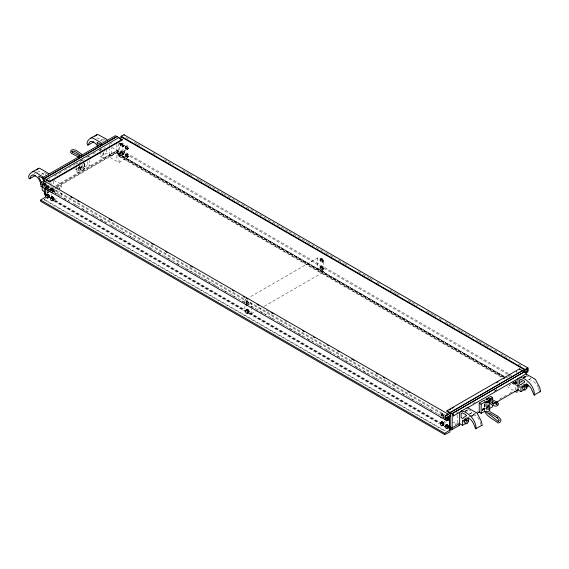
<?xml version="1.0" encoding="UTF-8"?>
<svg xmlns="http://www.w3.org/2000/svg" width="569" height="569" viewBox="0 0 569 569"><rect width="100%" height="100%" fill="white"/><g stroke="black" fill="none" stroke-linecap="round" stroke-linejoin="round"><path stroke-width="0.43" stroke-dasharray="2.85 2.13" d="M457.753 415.185L457.753 422.241L458.18 423.144M487.092 403.421L487.142 409.772M488.607 409.36L488.615 404.403M82.825 164.533L82.448 168.595L83.273 168.481L79.07 166.105M84.383 163.452L84.354 168.481L83.216 170.074L81.979 169.811L77.526 166.916M444.631 422.475L444.645 420.854M84.731 163.282L84.731 169.1L83.942 167.528L81.395 167.407L80.421 167.969M484.688 403.727L484.674 410.441L484.674 403.784M469.717 413.94L471.907 412.681L472.035 412.091L471.431 411.209L468.507 409.524M528.821 379.822L530.28 378.975L530.187 377.88L526.88 375.817L523.48 377.489M465.108 411.188L468.024 409.502L467.021 410.135L466.921 412.191M526.403 375.803L525.4 376.436L525.301 378.485M43.265 184.441L43.699 182.286M51.338 190.594L53.706 188.972M118.757 142.599C120.813 144.974 127.484 145.173 126.802 149.398L126.496 149.668C122.89 146.702 124.298 153.253 124.888 154.853L126.567 155.878L126.859 157.656L118.985 162.45L110.208 157.641A1.181 0.683 60 0 1 109.376 156.198L109.44 155.017L110.82 156.155L111.247 155.75L111.247 147.812M111.133 156.077L118.757 151.418L57.348 187.101M44.339 186.39L44.93 184.157L44.339 183.68L42.618 185.017M45.84 187.258L46.43 185.017L44.339 183.68M53.586 189.292L51.9 188.232L51.829 189.42A1.181 0.683 60 0 0 52.668 190.864L61.445 195.672L61.523 193.432L59.845 192.407L59.325 191.355M118.637 151.738L116.944 150.678L116.88 151.866A1.181 0.683 60 0 0 117.712 153.31L126.496 158.118M250.516 313.761L251.228 313.789L251.555 313.156L251.555 309.109M317.765 257.878L317.765 268.433L323.782 271.904L323.782 261.349L317.765 257.878L249.798 297.118M46.196 187.059L45.598 187.905L47.277 186.426L48.472 187.116L49.062 188.652L47.981 189.278L47.383 187.742L46.196 187.059L47.277 186.426M51.971 189.136L50.292 190.615L51.971 189.136L53.159 189.826L53.756 191.355L53.159 192.208L51.971 191.518M120.692 144.54L122.371 143.075L123.565 143.765L124.163 145.301L123.565 146.148L122.484 146.766L121.289 146.077L120.692 144.54L122.371 143.075M122.484 146.766L124.163 145.301M120.692 152.485L122.371 151.02L123.565 151.71L124.163 153.246L123.565 154.092L122.484 154.711L121.289 154.021L120.692 152.485L122.371 151.02M125.386 147.25L127.065 145.785L128.253 146.468L128.85 148.004L128.253 148.85L127.172 149.476L125.984 148.786L125.386 147.25L127.065 145.785M122.484 154.711L124.163 153.246M127.172 149.476L128.85 148.004M125.386 155.195L127.065 153.73L128.253 154.412L128.85 155.949L128.253 156.795L127.172 157.421L125.984 156.731L125.386 155.195L127.065 153.73M127.172 157.421L128.85 155.949M245.253 303.149L246.932 301.67L248.127 302.359L248.724 303.896L247.636 304.529L247.038 302.993L245.851 302.303M246.932 301.67L246.334 302.523L246.932 304.059M320.319 259.805L321.997 258.34L323.192 259.03L323.789 260.559L323.192 261.413L322.104 262.032L320.916 261.342L320.319 259.805L321.997 258.34M322.104 262.032L323.789 260.559M320.319 267.75L321.997 266.285L323.192 266.968L323.789 268.504L323.192 269.357L322.104 269.976L320.916 269.286L320.319 267.75L321.997 266.285M322.104 269.976L323.789 268.504M441.238 415.071L441.836 414.225L443.031 414.908L443.621 416.444L443.031 417.29M76.381 167.535L76.381 171.696L79.319 170.003L79.24 167.912L80.869 166.831L84.909 166.774L87.846 165.074L89.774 166.191L89.774 160.366M118.985 162.45L119.063 160.209L117.385 159.185L116.865 158.132L116.837 153.303L124.483 148.822M44.119 185.885L45.84 184.548M47.227 174L45.029 172.734L44.425 172.919L46.025 175.842M105.599 140.301L103.409 139.035L102.804 139.213L104.404 142.136M46.004 198.453L44.119 199.769L44.119 199.292L445.854 431.231M53.706 180.153C55.762 182.528 62.441 182.727 61.758 186.952L59.432 186.376L59.297 188.894M55.015 186.205L48.906 189.733L49.446 188.133L48.081 186.191L47.021 186.141L46.502 187.699M47.234 186.02L46.708 187.578M54.133 191.867L54.133 190.843L52.768 188.901L51.715 188.851L51.189 190.409M51.921 188.73L51.402 190.288M120.827 143.53L120.301 145.088L121.674 147.03L122.52 147.2L123.245 146.546L122.726 144.391L121.88 143.587L120.827 143.53L122.52 144.512L123.039 145.643L122.52 147.2M121.033 143.409L120.514 144.967L121.88 146.909L122.726 147.079M125.514 146.24L124.995 147.798L126.361 149.732L127.207 149.903L127.94 149.256L127.42 147.101L126.574 146.29L125.514 146.24L127.207 147.215L127.733 148.353L127.207 149.903M125.728 146.119L125.201 147.677L126.574 149.611L127.42 149.782M120.827 151.475L120.301 153.033L121.674 154.967L122.52 155.145L123.245 154.491L122.726 152.336L121.88 151.525L120.827 151.475L122.52 152.456L123.039 153.587L122.52 155.145M121.033 151.354L120.514 152.912L121.88 154.853L122.726 155.024M125.514 154.185L124.995 155.742L126.361 157.677L127.207 157.848L127.94 157.2L127.42 155.038L126.574 154.235L125.514 154.185L127.207 155.159L127.733 156.297L127.207 157.848M125.728 154.064L125.201 155.622L126.574 157.556L127.42 157.727M249.101 304.408L249.101 303.377L247.735 301.442L246.676 301.392L246.157 302.943M246.889 301.271L246.363 302.822L246.889 303.96M320.454 258.795L319.927 260.353L321.3 262.288L322.146 262.458L322.872 261.811L322.353 259.656L321.506 258.845L320.454 258.795L322.146 259.777L322.666 260.908L322.146 262.458M320.66 258.675L320.141 260.232L321.506 262.167L322.353 262.345M320.66 266.619L319.927 267.274L319.927 268.298L321.3 270.232L322.353 270.282L322.872 268.732L321.506 266.79L320.454 266.74L322.146 267.722L322.666 268.853L322.146 270.403M444.005 415.925L442.632 413.99L441.793 413.819L441.06 414.467L441.06 415.498M441.793 413.819L441.267 415.377M443.272 417.603L443.792 416.046L443.272 414.915L441.58 413.94M443.479 417.482L444.005 416.956M469.404 414.083L471.907 412.681M509.675 384.921L509.155 385.377L517.185 380.59M55.677 188.545L51.928 190.715L53.941 191.554L54.233 189.804L53.294 188.581M116.972 153.161L119.298 153.73C120.009 149.789 113.935 149.469 111.958 147.343M47.383 187.742L48.472 187.116M50.883 189.762L52.078 190.451L53.159 189.826M53.756 191.355L52.675 191.988L52.078 190.451M247.038 302.993L248.127 302.359M441.836 414.225L440.755 414.851L441.942 415.541L442.54 417.077M441.942 415.541L443.031 414.908M32.732 174.775L34.922 173.517M41.729 174.349L44.652 172.663M100.108 140.643L103.025 138.964M42.134 183.218L44.439 181.888M54.439 176.113L61.36 172.123M64.432 170.344L77.505 162.798M80.585 161.02L83.657 159.242M86.737 157.464L89.81 155.693M92.889 153.915L95.962 152.136M99.042 150.365L102.114 148.587M110.578 143.701L112.114 142.812M42.476 183.78L43.934 182.934M99.39 150.92L105.229 147.549M42.191 184.875L45.577 182.919M43.578 184.356L45.769 183.097M42.134 183.943L42.134 185.387L45.207 183.609M42.867 185.451L45.484 184.164L444.908 414.773M46.622 187.855L48.081 187.016L50.997 188.702L50.997 186.07M100.613 151.624L100.613 156.681L106.453 153.31L109.376 154.996L109.376 148.858M55.783 185.764L116.88 150.486L118.444 151.831M48.806 189.961L50.997 188.702M100.613 156.681L103.537 158.367L109.376 154.996M48.898 189.968L51.9 188.232M109.44 155.017L116.944 150.678M46.58 191.917L48.87 190.594M49.631 190.153L53.45 187.948M56.509 186.184L117.605 150.906M46.864 192.557L49.154 191.234M49.916 190.793L53.735 188.588M56.786 186.824L117.89 151.546M47.419 192.834L50.47 191.07M51.238 190.629L56.58 187.542M47.583 192.763L50.584 191.028M56.431 188.111L59.432 186.376M501.95 376.955L117.918 155.237L117.918 154.512L118.757 154.035L503.558 376.194M53.941 191.554L56.943 189.818M57.697 189.385L61.445 187.222M118.985 154L126.496 149.668M117.918 155.237L118.757 154.754L503.558 376.92M508.337 373.506L124.298 151.788L119.54 154.235L119.277 142.89M507.562 374.274L124.298 152.997L120.841 154.996L120.841 155.479L503.33 376.308M120.841 155.479L118.957 156.34L118.757 154.754M53.941 200.004L57.697 197.841M251.228 313.789L255.047 311.584M255.808 311.143L261.157 308.057M264.208 306.293L323.782 271.904M473.045 403.457L475.335 402.134M494.433 391.109L497.484 389.345M455.989 413.336L459.048 411.572M494.176 391.287L497.235 389.523M444.858 422.497L446.366 421.629M464.83 411.401L467.021 410.135M523.21 377.695L525.4 376.436M464.852 411.536L467.775 409.851M523.231 377.837L526.147 376.152M526.019 383.47L527.477 382.631M455.143 424.702L458.194 422.938M468.884 416.771L474.994 413.243M475.762 412.802L478.052 411.479M481.872 409.275L488.743 405.306M499.433 399.132L506.31 395.163M509.362 393.399L513.181 391.195M472.014 415.491L475.833 413.286M481.943 409.758L488.814 405.789M470.968 416.245L475.556 413.599M482.427 409.63L488.536 406.11M471.217 416.793L475.798 414.147M481.907 410.619L488.778 406.65M482.107 410.555L484.269 409.31L484.688 409.552M485.649 403.521L485.649 408.514L489.973 406.017M121.289 143.694L122.484 144.384L123.565 143.765M121.289 146.077L122.371 145.458L123.565 146.148M125.984 146.404L127.172 147.094L128.253 146.468M125.984 148.786L127.065 148.168L128.253 148.85M121.289 151.638L122.484 152.328L123.565 151.71M121.289 154.021L122.371 153.402L123.565 154.092M125.984 154.348L127.172 155.038L128.253 154.412M125.984 156.731L127.065 156.112L128.253 156.795M320.916 258.959L322.104 259.649L323.192 259.03M320.916 261.342L321.997 260.723L323.192 261.413M320.916 266.904L322.104 267.594L323.192 266.968M320.916 269.286L321.997 268.668L323.192 269.357M516.929 381.202L515.848 381.82L517.036 382.51M520.535 382.148L521.624 381.522L519.945 382.994M37.113 172.251L38.358 171.724L39.88 171.895L42.81 173.666A7.525 4.346 60 0 1 44.226 175.259M528.814 379.466L530.28 378.975M81.395 160.515L83.351 160.75M245.929 299.799L245.218 299.763L244.883 300.396L244.883 302.829M96.73 138.025L98.259 138.196L101.19 139.96A7.525 4.346 60 0 1 102.598 141.56M443.159 413.663L442.22 413.805L442.198 415.263L443.848 416.878M47.021 186.141L48.714 187.123L49.24 189.278M51.715 188.851L53.408 189.826L53.927 191.988M322.353 270.282L320.66 269.308L320.141 267.153M246.676 301.392L248.369 302.367L248.895 304.522M520.286 381.863L521.133 382.034M517.285 382.816L516.439 382.645L515.073 380.711M517.079 382.937L516.232 382.766L514.86 380.832M514.981 380.12L516.666 381.045M76.651 167.898L79.61 169.534L80.741 169.427L80.193 169.996L80.385 166.077M74.646 168.588L79.098 171.041L81.559 170.878L81.908 164.74M125.955 137.485L128.267 138.822M134.426 142.378L136.731 143.708M137.499 144.149L142.115 146.816M152.89 153.04L155.202 154.37M164.434 159.704L167.514 161.475M168.282 161.923L173.666 165.031M182.898 170.366L185.978 172.144M186.746 172.585L189.057 173.915M189.826 174.363L193.673 176.582M196.753 178.36L199.058 179.69M199.833 180.138L204.449 182.805M205.217 183.246L207.529 184.584M208.297 185.025L222.913 193.467M223.688 193.908L236 201.021M236.768 201.462L241.384 204.129M242.152 204.57L254.464 211.682M255.232 212.123L288.319 231.227M289.095 231.675L306.791 241.889M307.559 242.337L325.262 252.551M326.03 252.999L335.262 258.326M338.342 260.104L343.726 263.212M344.494 263.66L349.11 266.328M358.349 271.655L362.197 273.881M362.965 274.322L369.117 277.878M369.893 278.319L372.197 279.656M376.813 282.316L380.661 284.543M389.9 289.87L392.973 291.648M393.741 292.096L396.052 293.426M396.821 293.867L399.132 295.204M408.364 300.532L411.444 302.31M412.212 302.758L417.596 305.866M426.835 311.193L429.908 312.971M430.683 313.419L432.988 314.749M433.756 315.198L436.067 316.528M439.147 318.306L441.452 319.636M445.299 321.862L448.379 323.633M449.147 324.081L451.459 325.411M452.227 325.859L454.531 327.189M457.611 328.967L459.923 330.297M460.691 330.745L466.843 334.295M467.618 334.743L473.003 337.851M476.082 339.629L478.387 340.959M479.162 341.407L485.314 344.963M486.082 345.404L491.474 348.513M494.546 350.291L496.858 351.628M500.706 353.847L503.785 355.625M504.554 356.066L509.938 359.174M518.402 364.06L522.25 366.287M515.848 371.493L517.036 372.183M509.106 373.954L512.185 375.732M520.649 380.618L522.954 381.948M508.337 374.715L510.642 376.052M508.202 376.109L509.625 376.927M119.54 154.235L504.34 376.394M504.874 376.714L507.42 378.172M514.106 382.048L517.427 383.947M517.129 383.911L515.059 382.453M514.333 382.418L517.413 384.196M514.106 382.532L517.185 384.303M517.954 384.751L520.265 386.081M513.565 382.695L519.717 386.251M117.918 154.512L503.494 377.119M512.726 382.453L519.653 386.451M511.19 382.29L519.653 387.176M118.957 156.34L502.214 377.61M512.221 383.385L516.837 386.052M517.605 386.5L519.917 387.83M513.38 390.412L507.555 386.785M88.487 156.297L89.774 157.044M84.312 159.711L84.731 159.953M77.021 162.919L78.309 163.659M76.381 171.696L78.309 172.812L78.309 164.491M485.649 408.514L488.579 409.31M266.114 309.977L269.187 311.755M284.578 320.646L287.658 322.424M42.903 183.666L443.813 415.128M452.789 421.871L456.331 423.919M42.134 185.387L69.838 201.376M72.91 203.154L88.302 212.045M91.381 213.816L106.773 222.707M109.845 224.478L125.237 233.368M128.317 235.146L144.476 244.471M145.244 244.919L162.947 255.132M163.716 255.581L181.411 265.801M182.18 266.242L192.955 272.459M193.723 272.907L199.883 276.463M200.651 276.904L211.419 283.127M212.194 283.568L406.878 395.967M407.646 396.415L418.414 402.632M419.189 403.072L425.342 406.629M426.11 407.077L436.885 413.293M437.653 413.741L443.813 417.29M45.214 187.493L50.605 190.608M53.685 192.386L59.069 195.494M63.685 198.161L69.077 201.27M74.461 204.378L76.772 205.715M82.156 208.823L87.548 211.931M92.932 215.046L97.548 217.707M100.628 219.485L106.019 222.6M111.403 225.708L116.019 228.375M121.41 231.483L124.483 233.262M129.874 236.37L134.49 239.037M139.882 242.145L144.498 244.812M148.345 247.038L152.961 249.699M158.346 252.814L162.969 255.474M166.817 257.7L171.433 260.367M176.817 263.475L181.44 266.143M185.288 268.362L191.44 271.918M195.288 274.137L199.911 276.804M203.759 279.023L209.911 282.58M213.759 284.806L218.375 287.466M223.766 290.581L228.382 293.248M232.23 295.467L236.846 298.135M242.238 301.243L246.854 303.91M250.701 306.129L255.317 308.796M260.709 311.904L266.093 315.02M270.709 317.68L273.789 319.458M279.18 322.573L284.564 325.681M289.18 328.349L294.571 331.457M297.651 333.235L303.035 336.343M307.651 339.01L313.042 342.118M318.427 345.234L321.506 347.012M326.122 349.672L331.514 352.787M336.898 355.895L341.514 358.562M344.594 360.341L349.978 363.449M355.369 366.557L359.985 369.224M363.065 371.002L368.449 374.11M373.84 377.226L378.456 379.886M382.304 382.112L388.463 385.668M392.311 387.887L396.927 390.554M402.311 393.663L406.935 396.33M410.782 398.549L415.398 401.216M420.783 404.324L425.399 406.991M429.254 409.218L433.87 411.878M55.499 200.324L244.826 309.628M250.211 312.744L439.538 422.049M54.731 200.601L244.826 310.354M249.442 313.021L439.538 422.767M54.667 200.807L244.762 310.56M249.378 313.22L439.467 422.973M53.899 201.085L244.762 311.279M248.61 313.498L439.467 423.692M44.119 199.769L445.079 431.266M516.232 371.5L517.079 372.304M250.516 302.445L251.555 304.251L251.555 308.298M515.727 389.929L515.294 389.018L515.294 381.088M100.265 149.562L100.656 150.166M45.484 184.164L45.684 187.877M538.302 387.574C537.278 384.608 535.016 382.069 532.029 381.002A7.525 4.346 60 0 0 530.614 380.967M322.104 259.649L322.701 261.185M321.4 259.187L321.997 260.723M322.104 267.594L322.701 269.13M321.4 267.131L321.997 268.668M127.172 147.094L127.769 148.63M126.467 146.631L127.065 148.168M127.172 155.038L127.769 156.575M122.484 144.384L123.075 145.92M126.467 154.576L127.065 156.112M121.78 143.921L122.371 145.458M122.484 152.328L123.075 153.865M121.78 151.866L122.371 153.402M46.679 187.272L47.277 188.808M102.178 153.374L102.498 154.192L103.302 154.263L104.81 152.385L104.81 151.318M538.587 388.278L539.12 390.683M480.741 424.389C480.179 420.263 477.74 416.124 473.65 414.709A7.525 4.346 60 0 0 472.242 414.673M507.164 377.19L507.242 377.709M51.8 194.043L51.815 195.686M486.146 403.179L486.189 410.27M484.603 403.663L484.646 410.42M524.675 376.344L524.675 378.086M523.843 376.059L523.843 377.816M488.579 403.784L488.579 409.609M484.269 404.317L484.269 409.31M244.883 306.065L244.883 309.308M124.298 151.788L124.298 152.997M118.757 143.402L118.757 154.035M116.88 144.391L116.88 150.486M109.376 144.469L109.376 147.983M106.453 149.099L106.453 153.31M103.537 152.229L103.537 158.367M87.846 161.752L87.846 165.074M84.326 163.815L84.312 168.858M83.351 161.582L83.351 169.896L80.627 169.441L80.421 165.479M80.421 160.486L80.421 162.45M79.319 165.842L79.319 170.003M79.24 162.087L79.24 164.583M79.24 165.415L79.24 167.912M76.381 162.549L76.381 164.213M53.706 181.034L53.706 184.562M50.997 182.557L50.997 185.188M49.539 178.915L49.539 180.636M48.081 185.33L48.081 187.016M46.203 183.524L46.203 188.012M45.157 182.421L45.157 186.81M44.325 182.791L44.325 187.151"/><path stroke-width="0.85" d="M490.122 399.395L490.172 398.57L489.148 399.523L496.751 403.755L496.332 403.257L496.901 403.947L496.609 404.488L497.142 404.118L495.912 404.58M46.203 180.032L49.539 181.959L122.093 140.066L122.093 139.469L115.386 135.714L42.831 177.606L42.746 178.638C43.223 179.633 43.216 177.187 44.19 178.787L44.325 180.174M44.09 178.652L43.756 178.837L43.536 178.14M445.349 416.373L447.952 414.63L447.952 414.026L43.913 180.757L40.982 182.67L40.982 186.312L445.022 419.581L449.524 417.44L449.46 430.299L444.702 433.35L40.655 200.082L40.655 201.291L444.702 434.56L449.617 432.198L450.243 429.915L451.082 429.431M459.624 412.255L459.624 423.656L462.547 425.342L462.547 420.285L463.771 420.989L464.574 419.431A7.525 4.346 60 0 1 467.81 418.073C472.761 419.474 473.92 424.837 475.62 428.791L482.156 425.192L481.438 421.437L477.057 413.108L467.455 407.575L461.615 410.946L461.032 412.048L460.698 411.472M518.003 378.549L518.003 389.95L520.919 391.636L520.919 386.579L522.143 387.29L522.954 385.732A7.525 4.346 60 0 1 526.19 384.374C531.133 385.768 532.299 391.131 533.992 395.092L540.529 391.486L539.817 387.738L535.429 379.409L525.827 373.876L519.163 378.207M467.085 408.229L467.455 407.575M45.598 195.85L47.277 194.37L48.472 195.06L49.062 196.597L48.472 197.443L47.383 198.069L46.196 197.386L45.598 195.85L47.277 194.37M47.383 198.069L49.062 196.597M50.883 197.706L50.292 198.56L50.883 200.089L52.078 200.779L53.756 199.299L53.159 197.77L51.971 197.08L50.883 197.706L52.078 198.396L52.675 199.932L52.078 200.779M51.374 197.927L51.971 197.08M245.253 311.094L246.932 309.614L248.127 310.304L248.724 311.84L248.127 312.687L247.038 313.32L245.851 312.63L245.253 311.094L246.334 310.468M247.038 313.32L248.724 311.84M440.755 422.795L440.157 423.642L440.755 425.178L441.942 425.868L443.621 424.389L443.031 422.852L441.836 422.17L440.755 422.795L441.942 423.485L442.54 425.022L441.942 425.868M441.238 423.016L441.836 422.17M445.442 419.943L446.637 420.633L448.315 419.154L447.718 417.618M448.315 419.154L446.637 420.633M444.844 426.352L446.53 424.872L447.718 425.562L448.315 427.099L447.718 427.945L446.637 428.578L445.442 427.888L444.844 426.352L445.932 425.726M446.637 428.578L448.315 427.099M489.582 401.593L489.71 399.957M489.681 400.092L489.582 410.74L487.711 411.679L484.091 411.636L481.154 413.336L479.226 412.219L479.226 403.072L484.269 400.156L485.058 401.735L488.294 401.686L488.579 400.156M476.061 428.87C476.274 420.861 469.539 412.795 461.615 410.946M534.44 395.171C534.647 387.162 527.918 379.096 519.995 377.247M49.005 173.694L39.41 168.14C36.039 169.996 26.323 173.31 29.168 178.744L29.88 178.531L31.274 175.622L32.518 175.096L34.048 175.266L36.971 177.037A7.525 4.346 60 0 1 40.207 182.13L41.018 184.619M107.747 141.062L106.609 139.199L97.783 134.44C94.411 136.29 84.696 139.611 87.548 145.038L88.259 144.825L89.653 141.916L90.891 141.397L92.42 141.567L95.35 143.331A7.525 4.346 60 0 1 97.712 146.425M79.852 156.162L79.432 155.828L78.878 157.272L71.481 153.374L70.549 152.243L71.097 150.28L72.967 149.576L75.826 150.138L82.69 154.996M46.374 179.434L118.878 137.591M51.189 197.322L51.715 196.796L52.561 196.966L53.927 198.901L53.408 200.459L52.561 200.288M51.402 197.201L51.921 196.675L52.768 196.846L54.133 198.787L53.614 200.338L52.768 200.167M246.157 309.863L246.676 309.337L247.522 309.508L248.895 311.442L248.369 313L247.522 312.829M246.363 309.742L246.889 309.216L247.735 309.387L249.101 311.321L248.575 312.879L247.735 312.708M441.06 422.411L441.58 421.885L442.426 422.056L443.792 423.99L443.272 425.548L442.426 425.377M441.267 422.29L441.793 421.764L442.632 421.935L444.005 423.869L443.479 425.427L442.632 425.256M448.173 420.192L448.692 419.659L448.173 417.504M36.452 169.982L38.336 168.474M94.824 136.275L96.709 134.768M526.097 374.132L525.991 372.638L519.461 368.89L446.907 410.775L446.907 411.38L450.243 413.3L450.243 429.19L451.082 428.713M46.196 195.003L47.383 195.686L48.472 195.06M52.078 198.396L53.159 197.77M52.675 199.932L53.756 199.299M245.851 310.247L247.038 310.937L248.127 310.304M441.942 423.485L443.031 422.852M442.54 425.022L443.621 424.389M445.442 425.505L446.637 426.195L447.718 425.562M29.616 178.83L35.456 175.458M87.996 145.131L93.828 141.759M525.457 372.411C528.651 372.503 528.843 365.661 525.087 370.092L121.048 136.823L121.048 136.219L123.978 134.753L528.018 368.029L528.018 371.664L526.133 372.98M44.439 181.888L47.519 180.11M119.803 138.374L122.115 137.044M42.831 177.606L49.539 181.355L122.093 139.469M40.655 200.082L45.413 197.023L45.684 188.716M449.197 410.057L450.726 409.175M452.255 408.293L453.785 407.411M496.552 382.717L498.081 381.835M503.423 378.748L504.952 377.866M447.952 414.026L445.022 415.946L445.022 419.581M121.048 136.219L525.087 369.487L528.018 368.029M450.733 412.909L445.349 416.017L445.349 418.421L449.617 416.195L450.243 416.793M523.025 371.173L526.866 368.954L526.866 371.116L524.561 372.446M445.349 418.179L450.733 415.071M449.809 428.82L451.288 429.673A1.181 0.683 60 0 0 452.12 429.19L452.056 427.931L450.676 427.483L450.243 426.572L450.556 427.347L452.12 427.817L452.255 414.381L453.187 414.922L453.415 415.946L461.815 411.095M467.924 407.568L519.092 378.029M479.226 403.072L481.154 404.189L484.091 402.489L488.131 402.432M489.681 399.26L492.619 397.567L492.619 400.064M463.771 420.989L468.877 418.044M522.143 387.29L527.25 384.338M452.12 427.817L459.759 423.407M477.327 413.265L479.617 411.942M493.359 404.004L518.565 389.452M526.944 385.867L528.345 385.064L528.345 386.266L526.268 387.468M451.708 429.787L459.517 425.278M462.547 425.342L466.196 423.236M520.919 391.636L524.568 389.53M498.174 421.387L499.326 420.377L497.043 417.525L497.384 417.781L488.885 412.731M90.869 138.139L91.943 137.812L93.266 138.231L100.77 142.563L101.915 144.434M32.497 171.845L33.571 171.511L34.894 171.938L43.173 177.066M40.982 186.312L41.409 186.291M522.996 389.609L523.423 389.594M487.605 399.594L485.649 399.367L490.691 396.451L492.619 397.567M539.832 391.721L540.273 391.799M481.452 425.427L481.9 425.498M48.081 197.457L48.92 197.628M47.867 197.578L48.714 197.749L49.446 197.102L48.92 194.947L47.234 193.965L46.708 195.523M447.12 420.142L447.967 420.313L448.486 419.78L447.967 417.625M446.274 424.595L447.12 424.766L448.486 426.7L447.967 428.258L447.12 428.087M447.326 427.966L448.173 428.137L448.692 427.604L448.173 425.448L446.48 424.474L445.747 425.121L445.747 426.145M45.769 193.709L44.389 192.571L44.325 193.752A1.181 0.683 60 0 0 45.157 195.195M45.89 193.716L44.325 192.379L44.325 188.019M498.444 421.43C494.361 418.677 490.606 415.164 486.552 412.191M490.172 398.57L497.576 402.418L498.529 403.57L497.839 405.519L496.026 406.195L493.216 405.647L486.531 400.996M79.432 155.828L72.156 151.994L72.668 152.378L72.099 151.688L72.391 151.141L71.964 151.631L73.102 151.198L75.222 151.617L80.983 155.7M120.087 138.914L122.093 140.066M516.56 389.985L517.1 390.377L517.171 391.636A1.181 0.683 60 0 1 516.332 392.119L514.86 391.266M446.907 410.775L453.436 414.524L453.415 415.946M70.848 196.91L72.384 197.799M77.775 200.907L79.311 201.796M109.326 219.122L111.638 220.459M151.653 243.56L153.196 244.45M165.508 251.562L167.044 252.451M190.131 265.78L192.443 267.11M232.465 290.218L234.001 291.108M243.233 296.435L244.777 297.324M246.313 298.213L247.856 299.102M257.088 304.436L258.632 305.325M270.944 312.431L273.248 313.768M302.495 330.653L304.038 331.535M313.27 336.869L314.813 337.758M327.125 344.871L328.662 345.76M337.901 351.087L339.437 351.976M351.749 359.089L354.06 360.419M376.379 373.307L377.916 374.196M383.307 377.304L384.843 378.193M394.082 383.527L395.619 384.416M407.93 391.522L409.474 392.411M459.019 423.208L459.56 423.599L459.624 424.858A1.181 0.683 60 0 1 458.792 425.342M46.196 189.441L47.383 190.124M50.883 192.144L52.078 192.834M245.851 304.685L247.038 305.375M440.755 417.233L441.942 417.923M44.432 191.646L42.241 190.38L42.241 186.17M490.016 411.693L498.16 416.48L500.443 418.983L500.983 420.299L500.073 422.383L498.181 423.009C493.721 419.389 487.05 416.771 484.646 411.266M486.943 399.445L493.7 404.146M523.16 389.288L522.57 388.819L523.16 386.579L524.881 385.938L525.194 386.764M464.788 422.995L464.19 422.518L464.788 420.285L466.502 419.645L466.822 420.463M100.976 144.626L97.185 142.328L97.093 143.324L98.565 145.508M123.978 134.753L124.177 135.138M446.637 418.251L447.234 419.787M446.637 426.195L447.234 427.732M247.038 310.937L247.636 312.473M47.383 195.686L47.981 197.223M41.665 182.613L38.72 177.023L38.813 176.034L42.12 177.791L43.699 180.565M489.76 410.498L489.681 408.407L492.619 406.714L492.619 405.05M526.759 384.054L526.759 388.264M525.087 369.487L525.087 370.092M519.461 368.89L519.461 369.487M492.619 401.721L492.619 403.385M481.154 404.189L481.154 413.336M468.387 417.76L468.387 421.97M444.702 433.35L444.702 434.56M49.539 181.355L49.539 181.959M49.24 197.223L49.24 196.198L47.867 194.257L47.021 194.086L46.502 195.644M43.913 180.757L43.913 181.355M466.196 415.462L466.068 416.053L463.564 417.454L462.903 418.628L461.203 417.767L461.089 413.841L462.184 412.874L465.591 414.581L466.196 415.462M524.575 381.763L524.44 382.347L521.944 383.748L521.275 384.929L519.582 384.068L519.461 380.135L520.564 379.174L523.971 380.881L524.575 381.763M468.323 421.33L467.199 423.521L466.288 423.862L465.691 423.386L466.288 421.152L468.003 420.512L468.323 421.33M526.695 387.631L525.578 389.815L524.661 390.156L524.07 389.68L524.661 387.446L526.382 386.806L526.695 387.631M44.503 178.346L117.05 136.46L44.503 178.346M488.622 398.606L487.164 398.94L487.1 398.378L488.622 398.606M522.626 370.611L450.122 412.61L522.626 370.611M524.497 371.699L451.992 413.691L524.497 371.699"/></g></svg>
